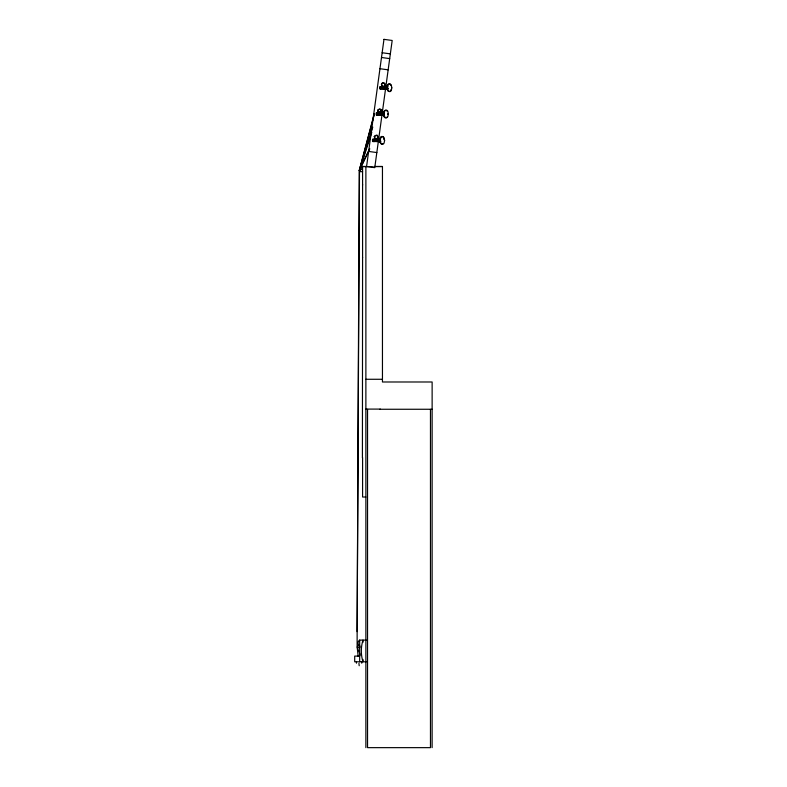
<?xml version="1.0" encoding="UTF-8"?>
<svg xmlns="http://www.w3.org/2000/svg" width="787" height="787" viewBox="0 0 787 787"><rect width="100%" height="100%" fill="white"/><g stroke="black" fill="none" stroke-linecap="round" stroke-linejoin="round"><path stroke-width="1.18" d="M358.183 656.417L357.131 646.688L357.131 631.617L359.265 170.553L374.317 113.574M357.131 631.617L359.492 170.612L371.789 132.324M387.814 114.509L387.814 113.662M379.718 112.669C372.271 108.34 387.096 107.947 379.718 112.669L379.688 115.296M374.169 115.04L359.265 170.553L369.693 148.891M372.763 127.12L359.265 170.553L369.654 148.802M390.972 89.718L390.824 90.111A1.702 1.702 0 0 1 390.696 90.475M381.006 111.931L381.361 110.751L380.711 109.6M388.365 88.557L387.578 88.685M383.82 86.59C386.427 85.635 384.823 81.779 382.315 82.95C379.118 85.803 384.941 85.881 383.761 89.167M372.192 166.588L361.745 166.598L361.745 169.559C358.183 168.388 359.433 173.356 362.581 171.379M380.908 141.276L380.367 141.276M380.406 139.397L379.865 139.397A6.463 6.463 0 0 1 380.298 137.755A1.702 1.702 0 0 1 383.485 137.4M432.122 747.65L432.132 381.99L382.452 381.99L382.452 166.519L374.189 166.588M362.581 184.483L362.581 185.142M362.581 257.359L362.413 457.906M365.886 379.275L382.452 379.275M365.886 409.092L380.328 409.092M379.914 409.26L432.132 409.26M362.581 457.572L362.581 497.02L365.886 497.02M359.669 661.798L359.669 640.106L366.378 640.106M357.928 647.642L359.836 647.642L359.836 645.989C353.215 645.094 361.843 653.407 359.669 656.092L354.701 656.092L354.701 661.798L366.378 661.798M374.189 166.46L382.452 166.519M382.148 52.749L390.352 53.87M381.498 57.49L389.703 58.612M379.964 68.715L388.158 69.836M368.631 151.429L376.835 152.56M387.617 86.786L387.076 86.777A6.463 6.463 0 0 1 387.509 85.144A1.702 1.702 0 0 1 390.5 84.455M390.972 85.537L390.824 85.144A1.702 1.702 0 0 0 390.696 84.78M383.613 137.755L384.095 139.811M358.941 663.352L359.197 665.733M430.469 409.358L430.469 747.65L367.539 747.65L367.539 409.358M387.598 86.088L387.598 89.639M387.332 86.875L387.243 88.665M387.165 86.413L387.165 87.072M387.017 85.98L387.017 86.924M387.017 88.597L387.017 89.531M386.751 86.511L386.751 89.167M386.25 86.511L386.25 89.167M386.171 86.413L386.171 87.072M385.758 87.013L385.758 88.665M385.669 86.413L385.669 87.072M385.256 86.511L385.256 89.167M384.754 86.511L384.754 89.167M384.263 87.013L384.263 88.665M384.331 113.112L384.331 114.872M384.213 112.63L384.164 115.296M384.017 112.216L384.017 115.768M383.722 112.63L383.663 114.794M383.574 112.207L383.574 113.092M383.574 114.44L383.574 115.748M383.269 86.511L383.269 89.167M383.171 112.649L383.171 115.296M382.767 87.013L382.767 88.665M382.728 112.63L382.669 115.296M382.275 86.511L382.275 89.167M382.226 112.63L382.226 115.276M381.774 86.511L381.774 89.167M381.675 112.649L381.675 115.296M381.282 87.013L381.282 88.665M381.183 112.649L381.183 115.296M380.78 86.511L380.78 89.167M380.682 113.141L380.682 114.794M380.406 138.876L380.465 141.67M380.288 86.511L380.288 89.167M380.19 112.649L380.19 115.296M380.318 138.591L380.318 142.142M379.914 138.876L379.964 141.178M379.787 86.845L379.787 88.833M379.767 138.443L379.767 139.761M379.767 141.109L379.767 141.994M379.472 139.024L379.472 141.67M379.196 113.141L379.196 114.794M378.921 138.876L378.97 141.67M378.695 112.649L378.695 115.296M378.419 138.876L378.478 141.178M378.203 112.649L378.203 115.296M377.976 139.024L377.976 141.67M377.701 113.141L377.701 114.794M377.485 139.024L377.485 141.67M377.209 112.649L377.209 115.296M376.983 139.515L376.983 141.178M376.707 112.649L376.707 115.296M376.491 139.024L376.491 141.67M376.216 112.974L376.216 114.961M375.989 139.024L375.989 141.67M375.497 139.515L375.497 141.178M374.996 139.024L374.996 141.67M374.504 139.024L374.504 141.67M374.002 139.515L374.002 141.178M373.51 139.024L373.51 141.67M373.008 139.024L373.008 141.67M372.517 139.348L372.517 141.335M365.876 747.65L365.886 166.441L362.581 166.441L362.581 257.693M362.984 642.32L362.984 640.106A36.35 36.35 0 0 0 362.984 661.798L362.984 659.457M361.745 661.66L361.745 663.215M360.259 169.559L360.259 171.379M356.442 661.66L356.442 663.215M383.023 143.677A1.702 1.702 0 0 1 380.298 142.722A6.463 6.463 0 0 1 379.865 141.089M359.669 645.989A3.433 3.433 0 0 1 359.669 640.106M390.5 90.79A1.702 1.702 0 0 1 387.509 90.111A6.463 6.463 0 0 1 387.076 88.478M387.204 116.929A1.702 1.702 0 0 1 384.017 116.565A6.463 6.463 0 0 1 383.584 114.932M383.584 113.239A6.463 6.463 0 0 1 384.017 111.597A1.702 1.702 0 0 1 387.204 111.242M384.617 140.43L384.115 142.919A1.702 1.702 0 0 1 380.81 142.919A6.463 6.463 0 0 1 380.81 137.951A1.702 1.702 0 0 1 384.115 137.951L384.617 140.43M388.394 113.938L387.902 116.427A1.702 1.702 0 0 1 384.587 116.427A6.463 6.463 0 0 1 384.587 111.459A1.702 1.702 0 0 1 387.902 111.459L388.394 113.938M391.828 87.839L391.326 90.318A1.702 1.702 0 0 1 388.011 90.318A6.463 6.463 0 0 1 388.011 85.35A1.702 1.702 0 0 1 391.326 85.35L391.828 87.839M374.219 136.613C377.17 144.838 380.514 130.711 374.219 136.613M383.977 39.35L366.565 166.529L374.76 167.651L392.182 40.471L383.977 39.35M382.482 86.078A1.623 1.623 0 0 0 384.912 84.671A1.623 1.623 0 0 0 382.482 83.265A1.623 1.623 0 0 0 382.482 86.078M378.901 112.256A1.623 1.623 0 0 0 381.341 110.849A1.623 1.623 0 0 0 378.901 109.442A1.623 1.623 0 0 0 378.901 112.256M378.793 112.079A1.495 1.495 0 0 0 381.183 111.105A1.495 1.495 0 0 0 379.137 109.521A1.495 1.495 0 0 0 378.793 112.079M375.33 138.512A1.623 1.623 0 0 0 377.76 137.105A1.623 1.623 0 0 0 375.33 135.698A1.623 1.623 0 0 0 375.33 138.512"/></g></svg>
